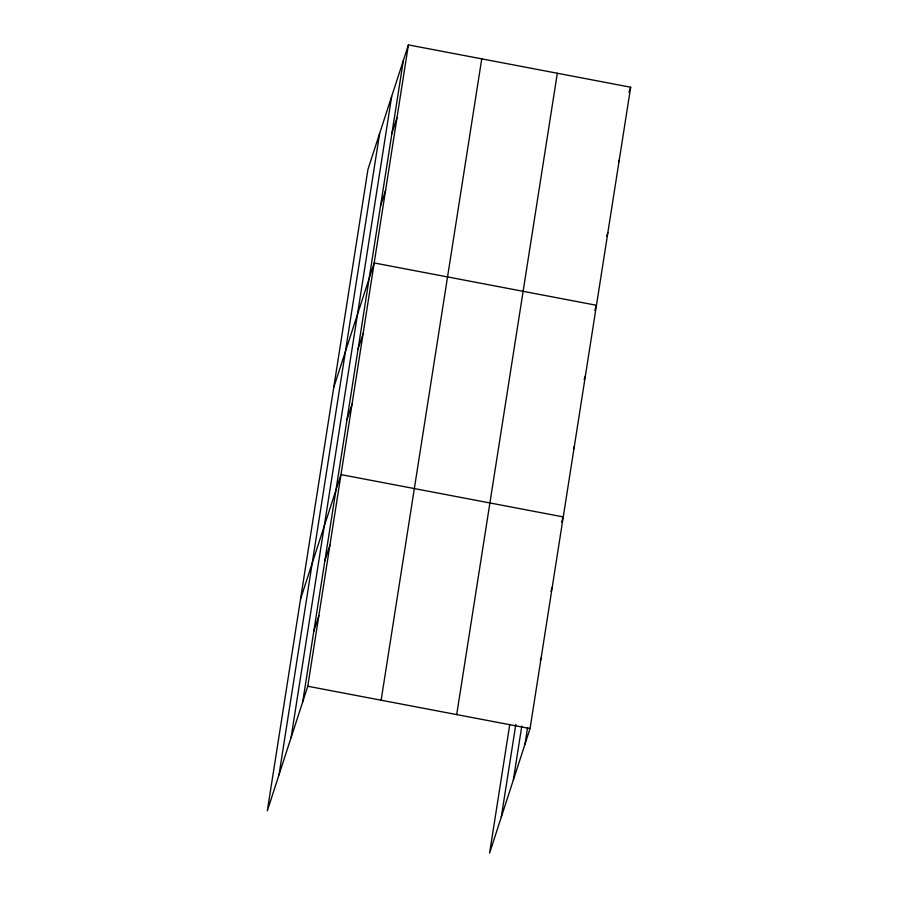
<?xml version="1.0" encoding="UTF-8"?>
<svg xmlns="http://www.w3.org/2000/svg" width="898" height="898" viewBox="0 0 898 898"><rect width="100%" height="100%" fill="white"/><g stroke="black" fill="none" stroke-linecap="round" stroke-linejoin="round"><path stroke-width="1.35" d="M279.009 774.817L379.63 133.465M291.053 737.752L391.674 96.412M302.738 701.787L403.359 60.435M408.41 44.9L367.944 169.441L267.323 810.782L307.778 686.252L408.41 44.9L630.677 87.218L530.056 728.559L489.59 853.1L509.772 724.45M381.134 700.216L481.755 58.864M456.7 714.595L557.332 73.254M501.275 817.135L515.822 724.45M513.319 780.07L521.783 726.123M525.004 744.105L527.609 727.503M391.955 133.129L397.006 117.582M380.55 205.81L385.601 190.275M333.73 387.498L374.197 262.957L596.463 305.275L594.79 310.461M358.078 349.041L363.129 333.506M347.01 419.591L352.061 404.055M300.527 599.134L340.993 474.604L563.259 516.922L561.576 522.097M324.874 560.689L329.925 545.153M313.806 631.238L318.857 615.702M628.993 92.393L630.677 87.218M618.43 162.493L619.272 159.9M606.61 236.477L607.867 232.593M584.138 379.708L585.395 375.824M573.485 448.966L574.327 446.373M550.934 591.355L552.191 587.472M540.282 660.602L541.124 658.021M307.778 686.252L530.056 728.559"/></g></svg>
